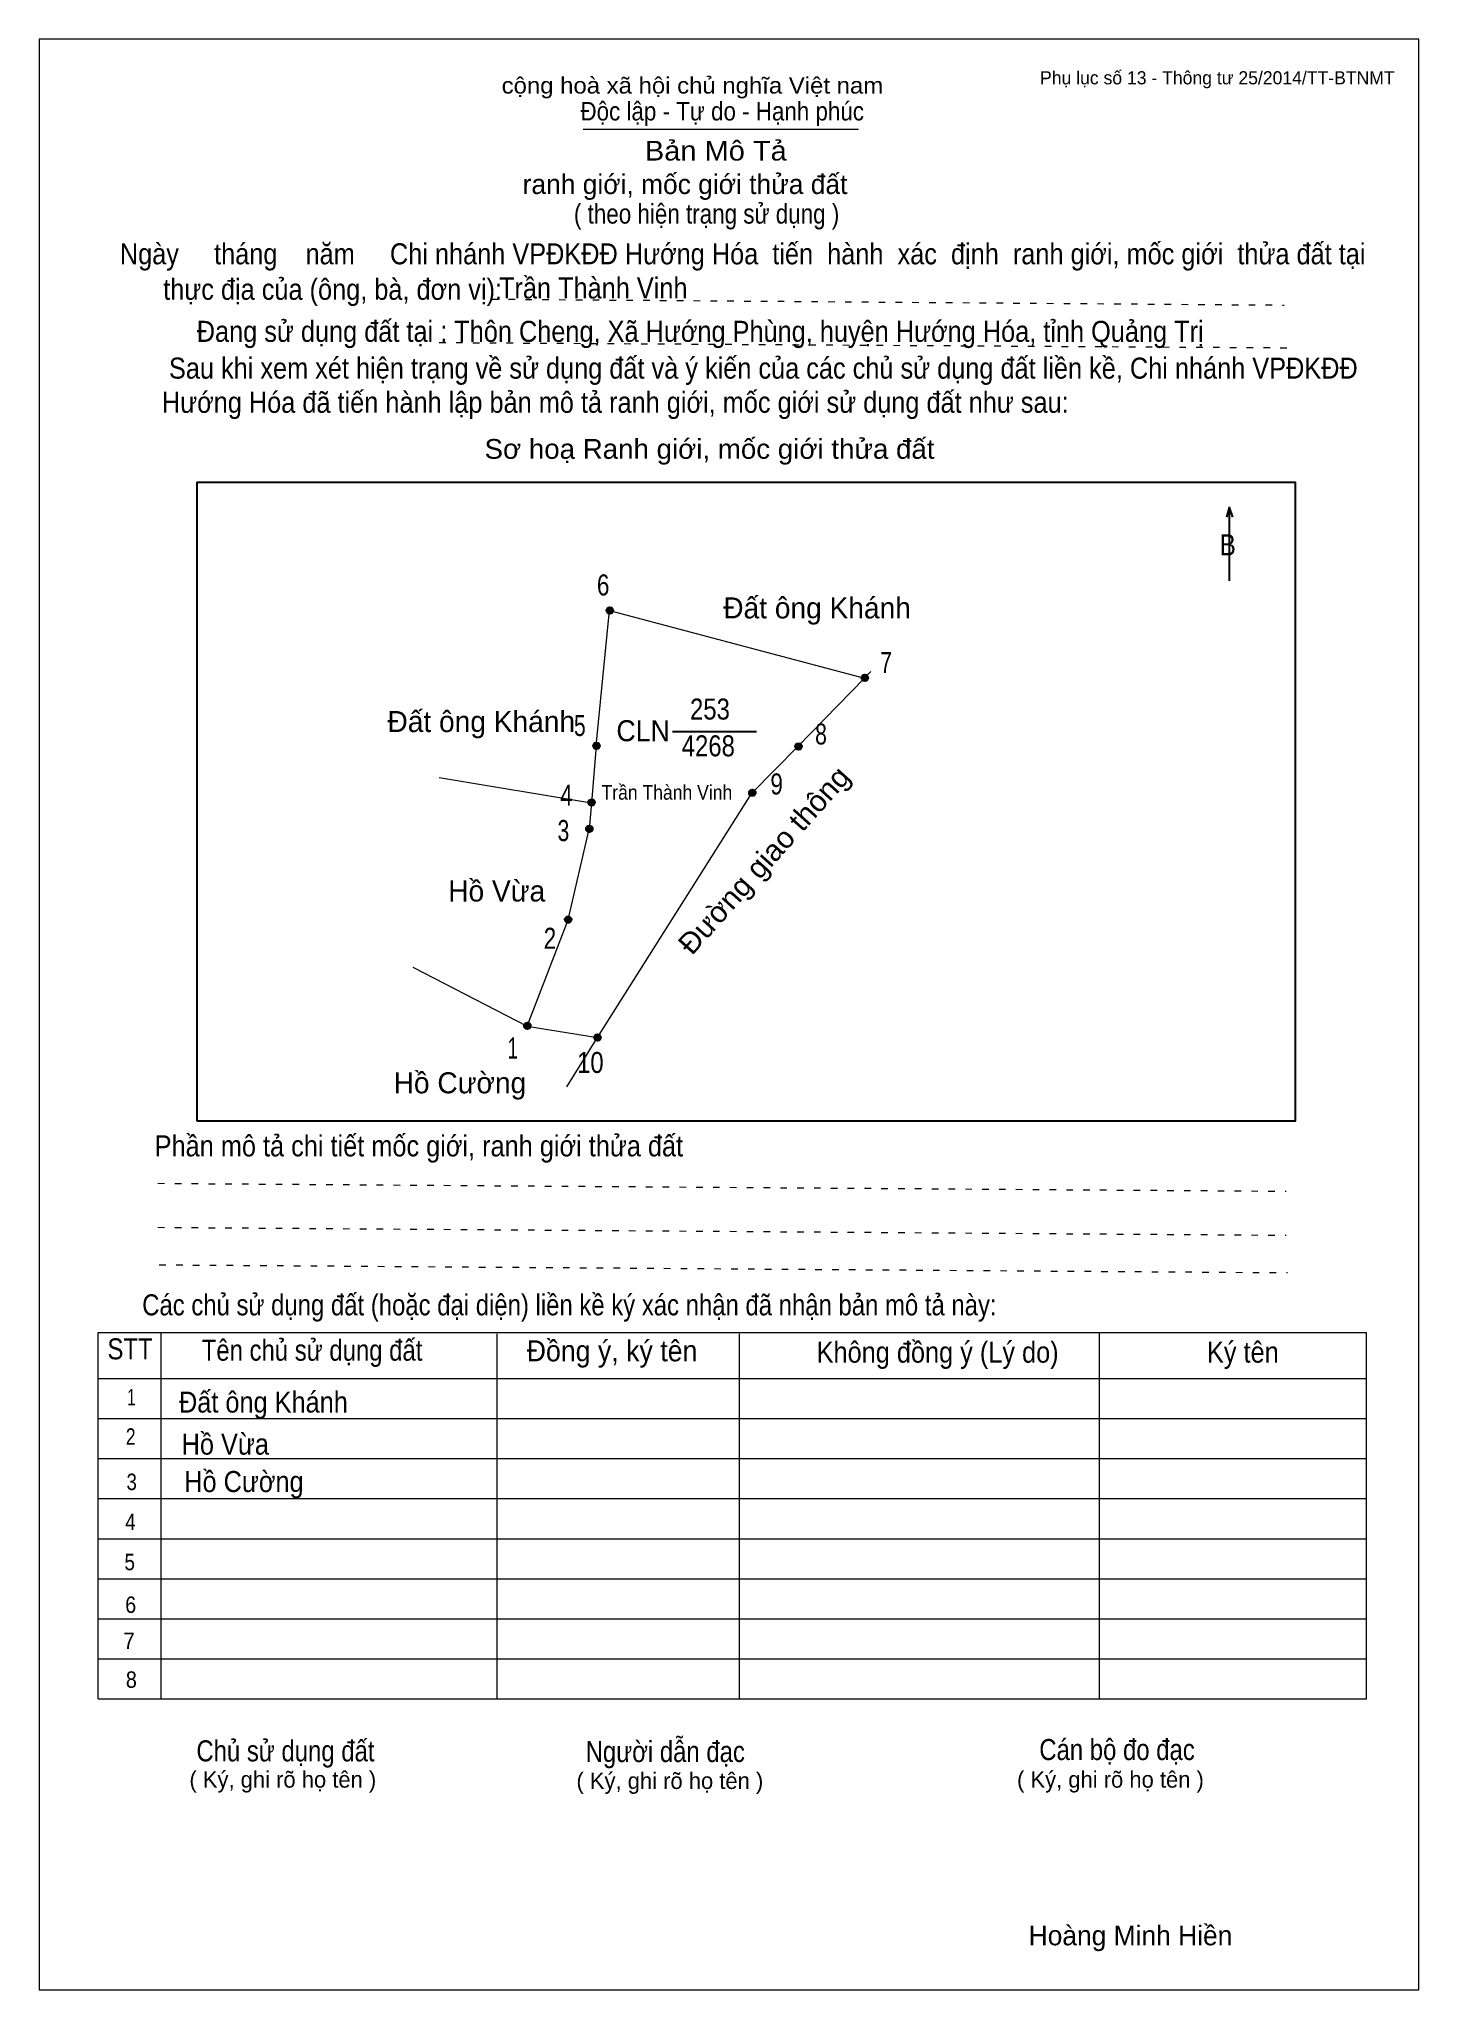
# Model space of a CAD drawing. Header units: centimetres. Extents: x 0 to 21, y 0 to 29.7.
import ezdxf
from ezdxf.enums import TextEntityAlignment as Align

# ---------------------------------------------------------------- set-up
doc = ezdxf.new("R2010")
doc.units = ezdxf.units.CM
doc.header["$LTSCALE"] = 0.13
doc.linetypes.add('DOTTED', pattern=[1.5, 0.3, -1.2])
for name, color, linetype, lineweight in [('1', 7, 'Continuous', 13), ('32', 7, 'Continuous', 25), ('33', 7, 'Continuous', 25), ('6', 7, 'Continuous', 13), ('62', 7, 'Continuous', 13)]:
    doc.layers.add(name, color=color, linetype=linetype, lineweight=lineweight)
for name, color, linetype in [('2', 7, 'Continuous'), ('34', 7, 'Continuous'), ('63', 7, 'Continuous')]:
    doc.layers.add(name, color=color, linetype=linetype)

msp = doc.modelspace()

# ---------------------------------------------------------------- hatches: boundary and pattern name
at = {"layer": '32'}
for points in [[(8.7371, 21, 1), (8.6371, 21, 1)], [(12.6188, 19.9757, 1), (12.5188, 19.9757, 1)], [(8.5345, 18.9388, 1), (8.4345, 18.9388, 1)], [(11.6064, 18.928, 1), (11.5064, 18.928, 1)], [(8.4594, 18.0755, 1), (8.3594, 18.0755, 1)], [(10.9048, 18.2263, 1), (10.8048, 18.2263, 1)], [(8.4247, 17.676, 1), (8.3247, 17.676, 1)], [(8.1038, 16.2937, 1), (8.0038, 16.2937, 1)], [(7.4812, 14.6764, 1), (7.3812, 14.6764, 1)], [(8.5499, 14.5, 1), (8.4499, 14.5, 1)]]:
    msp.add_hatch(color=256, dxfattribs=at).paths.add_polyline_path(points)

# ---------------------------------------------------------------- linework, layer by layer
at = {"layer": '1'}
msp.add_lwpolyline([(21, 0), (21, 29.7), (0, 29.7), (0, 0)], close=True, dxfattribs=at)
at = {"layer": '32'}
for centre in [(8.6871, 21), (12.5688, 19.9757), (8.4845, 18.9388), (11.5564, 18.928), (8.4094, 18.0755), (10.8548, 18.2263), (8.3747, 17.676), (8.0538, 16.2937), (7.4312, 14.6764), (8.4999, 14.5)]:
    msp.add_circle(centre, 0.05, dxfattribs=at)
at = {"layer": '33'}
msp.add_line((9.64, 19.16), (10.92, 19.16), dxfattribs=at)
at = {"layer": '6'}
for p, q in [((8.48, 18.94), (8.41, 18.07)), ((6.09, 18.46), (8.41, 18.07)), ((8.41, 18.07), (8.37, 17.67)), ((5.69, 15.57), (7.43, 14.67)), ((7.43, 14.67), (8.5, 14.5))]:
    msp.add_line(p, q, dxfattribs=at)
for points in [[(8.48, 18.94), (8.68, 21), (12.56, 19.97)], [(10.85, 18.22), (11.55, 18.93), (12.56, 19.97), (12.66, 20.07)], [(8.03, 13.75), (8.5, 14.5), (10.85, 18.22)], [(7.43, 14.67), (8.05, 16.29), (8.37, 17.67)]]:
    msp.add_lwpolyline(points, dxfattribs=at)
at = {"layer": '62'}
for p, q in [((8.28, 28.33), (12.47, 28.33)), ((0.9, 10.01), (20.2, 10.01)), ((0.9, 4.43), (0.9, 10.01)), ((1.86, 4.43), (1.86, 10.01)), ((6.97, 4.43), (6.97, 9.99)), ((10.66, 4.43), (10.66, 9.99)), ((16.14, 4.43), (16.14, 10.01)), ((20.2, 4.43), (20.2, 10.01)), ((0.9, 9.31), (20.2, 9.31)), ((0.9, 8.7), (20.2, 8.7)), ((0.9, 8.09), (20.2, 8.09)), ((0.9, 7.48), (20.2, 7.48)), ((0.9, 6.87), (20.2, 6.87)), ((0.9, 6.26), (20.2, 6.26)), ((0.9, 5.65), (20.2, 5.65)), ((0.9, 5.04), (20.2, 5.04)), ((0.9, 4.43), (20.2, 4.43))]:
    msp.add_line(p, q, dxfattribs=at)
at = {"layer": '62', "linetype": 'DOTTED'}
for p, q in [((6.89, 25.74), (18.95, 25.65)), ((6.09, 25.08), (19.04, 25)), ((1.81, 12.28), (18.98, 12.16)), ((1.81, 11.61), (18.98, 11.49)), ((1.83, 11.04), (19, 10.92))]:
    msp.add_line(p, q, dxfattribs=at)
at = {"layer": '62', "lineweight": 25}
for p, q in [((18.11, 22.58), (18.11, 21.45)), ((18.11, 22.57), (18.07, 22.42)), ((18.11, 22.57), (18.16, 22.42))]:
    msp.add_line(p, q, dxfattribs=at)
msp.add_lwpolyline([(2.4, 13.23), (19.12, 13.23), (19.12, 22.95), (2.4, 22.95)], close=True, dxfattribs=at)

# ---------------------------------------------------------------- texts
at = {"layer": '2', "width": 0.9}
msp.add_text('Trần Thành Vinh', height=0.2219, dxfattribs=at).set_placement((9.555, 18.12), align=Align.CENTER)
at = {"layer": '32'}
for s, width, p in [('6', 0.8, (8.585, 21.23)), ('7', 0.75, (12.89, 20.05)), ('5', 0.75, (8.23, 19.09)), ('8', 0.75, (11.9, 18.96)), ('9', 0.8, (11.225, 18.2)), ('4', 0.8, (8.025, 18.03)), ('3', 0.75, (7.98, 17.49)), ('2', 0.8, (7.775, 15.85)), ('1', 0.65, (7.21, 14.18)), ('10', 0.85, (8.39, 13.96))]:
    msp.add_text(s, height=0.32, dxfattribs=dict(at, width=width)).set_placement(p, align=Align.CENTER)
at = {"layer": '33'}
for s, p in [('Đất ông Khánh', (11.84, 20.88)), ('Đất ông Khánh', (6.73, 19.15)), ('Hồ Vừa', (6.965, 16.57)), ('Hồ Vừa', (6.965, 16.57)), ('Hồ Cường', (6.405, 13.65))]:
    msp.add_text(s, height=0.32, dxfattribs=at).set_placement(p, align=Align.CENTER)
at = {"layer": '33', "width": 0.85}
for s, p in [('253', (10.21, 19.34)), ('4268', (10.185, 18.78))]:
    msp.add_text(s, height=0.32, dxfattribs=at).set_placement(p, align=Align.CENTER)
at = {"layer": '33', "width": 0.95}
msp.add_text('CLN', height=0.32, dxfattribs=at).set_placement((9.6, 19.01), align=Align.RIGHT)
at = {"layer": '33', "width": 1.05}
msp.add_text('Đường giao thông', height=0.32, rotation=48.155, dxfattribs=at).set_placement((11.1508, 17.0933), align=Align.CENTER)
at = {"layer": '34', "width": 0.9}
for s, p in [('Trần Thành Vinh', (7, 25.75)), ('Đất ông Khánh', (2.13, 8.79)), ('Hồ Vừa', (2.17, 8.15)), ('Hồ Cường', (2.21, 7.58))]:
    msp.add_text(s, height=0.32, dxfattribs=at).set_placement(p)
at = {"layer": '62'}
for s, height, width, p in [('cộng hoà xã hội chủ nghĩa Việt nam', 0.2474, 1.1, (7.04, 28.87)), ('Độc lập - Tự do - Hạnh phúc', 0.2828, 0.9, (8.24, 28.46)), ('Bản Mô Tả', 0.3, 1.1, (9.22, 27.85)), ('( theo hiện trạng sử dụng )', 0.3, 0.85, (8.14, 26.89)), ('Ngày     tháng    năm     Chi nhánh VPĐKĐĐ Hướng Hóa  tiến  hành  xác  định  ranh giới, mốc giới  thửa đất tại ', 0.32, 0.9, (1.23, 26.27)), ('thực địa của (ông, bà, đơn vị): ', 0.32, 0.9, (1.89, 25.73)), ('Đang sử dụng đất tại : Thôn Cheng, Xã Hướng Phùng, huyện Hướng Hóa, tỉnh Quảng Trị', 0.32, 0.9, (2.4, 25.09)), (' Sau khi xem xét hiện trạng về sử dụng đất và ý kiến của các chủ sử dụng đất liền kề, Chi nhánh VPĐKĐĐ ', 0.32, 0.9, (1.87, 24.53)), ('Hướng Hóa đã tiến hành lập bản mô tả ranh giới, mốc giới sử dụng đất như sau:', 0.32, 0.9, (1.87, 24.01)), ('Sơ hoạ Ranh giới, mốc giới thửa đất', 0.3, 1.05, (6.78, 23.31)), ('B', 0.32, 0.85, (17.97, 21.84)), ('Phần mô tả chi tiết mốc giới, ranh giới thửa đất ', 0.32, 0.9, (1.76, 12.69)), ('Các chủ sử dụng đất (hoặc đại diện) liền kề ký xác nhận đã nhận bản mô tả này:', 0.32, 0.85, (1.57, 10.27))]:
    msp.add_text(s, height=height, dxfattribs=dict(at, width=width)).set_placement(p)
msp.add_text('ranh giới, mốc giới thửa đất', height=0.3, dxfattribs=at).set_placement((7.36, 27.34))
for s, height, width, p in [('STT', 0.32, 0.85, (1.385, 9.6)), ('Tên chủ sử dụng đất', 0.32, 0.85, (4.155, 9.58)), ('Đồng ý, ký tên', 0.32, 0.95, (8.72, 9.57)), ('Không đồng ý (Lý do)', 0.32, 0.9, (13.675, 9.55)), ('Ký tên', 0.32, 0.9, (18.32, 9.55)), ('1', 0.25, 0.7, (1.405, 8.9)), ('2', 0.25, 0.8, (1.395, 8.3)), ('3', 0.25, 0.85, (1.41, 7.61)), ('4', 0.25, 0.85, (1.39, 7)), ('5', 0.25, 0.85, (1.38, 6.39)), ('6', 0.25, 0.9, (1.395, 5.74)), ('7', 0.25, 0.95, (1.37, 5.19)), ('8', 0.25, 0.9, (1.405, 4.6)), ('Người dẫn đạc', 0.32, 0.85, (9.53, 3.47)), ('Chủ sử dụng đất', 0.32, 0.85, (3.75, 3.48)), ('Cán bộ đo đạc', 0.32, 0.85, (16.405, 3.5))]:
    msp.add_text(s, height=height, dxfattribs=dict(at, width=width)).set_placement(p, align=Align.CENTER)
for p in [(3.71, 3.08), (9.6, 3.06), (16.305, 3.08)]:
    msp.add_text('( Ký, ghi rõ họ tên )', height=0.25, dxfattribs=at).set_placement(p, align=Align.CENTER)
at = {"layer": '63'}
msp.add_text('Phụ lục số 13 - Thông tư 25/2014/TT-BTNMT', height=0.2, dxfattribs=at).set_placement((20.63, 29.01), align=Align.RIGHT)
msp.add_text('Hoàng Minh Hiền', height=0.3, dxfattribs=at).set_placement((16.61, 0.68), align=Align.CENTER)

doc.saveas('drawing.dxf')
